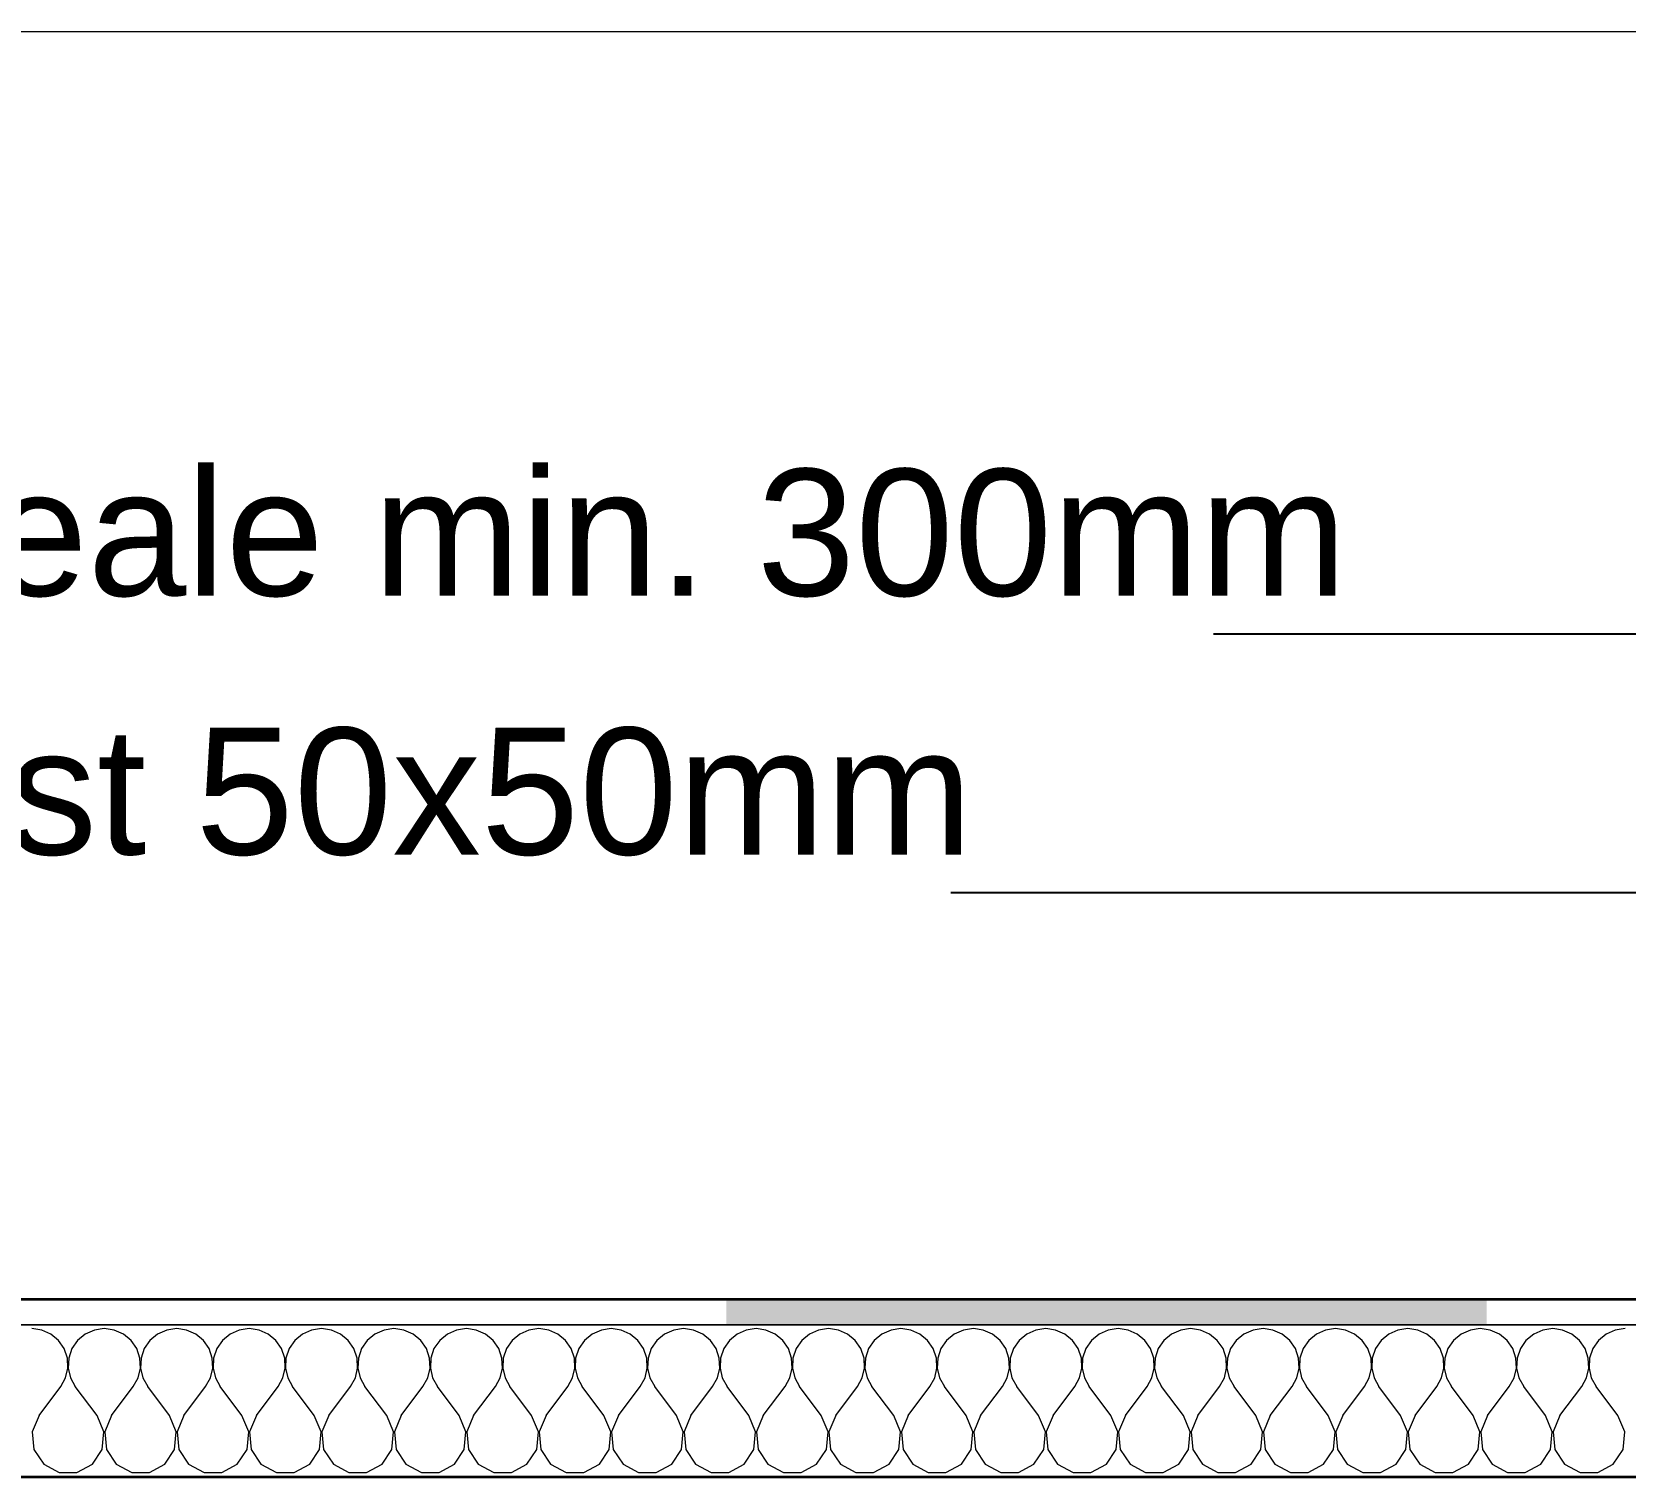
# Model space of a CAD drawing. Header units: millimetres. Extents: x 1788 to 4632, y 2793 to 4765.
# Drawn here: x 2263.2 to 2577.5, y 3605 to 3890 of the extents above; entities that cross this region are included whole.
import ezdxf

# ---------------------------------------------------------------- set-up
doc = ezdxf.new("R2010")
doc.units = ezdxf.units.MM
doc.header["$MEASUREMENT"] = 0
for name, color, linetype, lineweight in [('New_0_Pen_No__2', 8, 'Continuous', 15), ('New_Shell - Roof_Pen_No__1', 7, 'Continuous', 13), ('New_Shell - Roof_Pen_No__21', 7, 'Continuous', 35)]:
    doc.layers.add(name, color=color, linetype=linetype, lineweight=lineweight)
doc.layers.add('New_Shell - Roof', color=7, linetype='Continuous')
doc.layers.add('New_Shell - Roof_Pen_No__102', color=7, linetype='Continuous', lineweight=13, true_color=0xcccccc)
doc.styles.add('GENERATED_STYLE_1', font='')
doc.styles.get('GENERATED_STYLE_1').set_extended_font_data('Arial')
doc.dimstyles.new('GENERATED_STYLE__2', dxfattribs={"dimtxt": 0.18, "dimasz": 18.24, "dimexe": 0.18, "dimexo": 0.0625, "dimgap": 0, "dimtad": 0, "dimtih": 1, "dimtoh": 1, "dimdec": 4, "dimzin": 0, "dimdsep": 46, "dimcen": 0.09, "dimadec": 0, "dimazin": 0, "dimtfac": 1, "dimtdec": 4, "dimtmove": 0, "dimatfit": 3, "dimldrblk": 'ARROWHEAD_5', "dimfxl": 0, "dimtolj": 1, "dimtzin": 0, "dimarcsym": 0})

# ---------------------------------------------------------------- blocks, each defined once
blk = doc.blocks.new('*X5')
at = {"layer": 'New_Shell - Roof_Pen_No__1', "color": 7, "linetype": 'Continuous', "lineweight": 13}
for p, q in [((2265.13, 3634.01), (2263.18, 3634.29)), ((2266.93, 3633.22), (2265.13, 3634.01)), ((2268.45, 3631.96), (2266.93, 3633.22)), ((2273.71, 3633.22), (2272.19, 3631.96)), ((2275.51, 3634.01), (2273.71, 3633.22)), ((2277.46, 3634.29), (2275.51, 3634.01)), ((2279.41, 3634.01), (2277.46, 3634.29)), ((2281.22, 3633.22), (2279.41, 3634.01)), ((2282.74, 3631.96), (2281.22, 3633.22)), ((2287.99, 3633.22), (2286.48, 3631.96)), ((2289.8, 3634.01), (2287.99, 3633.22)), ((2291.75, 3634.29), (2289.8, 3634.01)), ((2293.7, 3634.01), (2291.75, 3634.29)), ((2295.5, 3633.22), (2293.7, 3634.01)), ((2297.02, 3631.96), (2295.5, 3633.22)), ((2302.28, 3633.22), (2300.76, 3631.96)), ((2304.08, 3634.01), (2302.28, 3633.22)), ((2306.03, 3634.29), (2304.08, 3634.01)), ((2307.99, 3634.01), (2306.03, 3634.29)), ((2309.79, 3633.22), (2307.99, 3634.01)), ((2311.31, 3631.96), (2309.79, 3633.22)), ((2316.56, 3633.22), (2315.05, 3631.96)), ((2318.37, 3634.01), (2316.56, 3633.22)), ((2320.32, 3634.29), (2318.37, 3634.01)), ((2322.27, 3634.01), (2320.32, 3634.29)), ((2324.08, 3633.22), (2322.27, 3634.01)), ((2325.59, 3631.96), (2324.08, 3633.22)), ((2330.85, 3633.22), (2329.33, 3631.96)), ((2332.65, 3634.01), (2330.85, 3633.22)), ((2334.61, 3634.29), (2332.65, 3634.01)), ((2336.56, 3634.01), (2334.61, 3634.29)), ((2338.36, 3633.22), (2336.56, 3634.01)), ((2339.88, 3631.96), (2338.36, 3633.22)), ((2345.14, 3633.22), (2343.62, 3631.96)), ((2346.94, 3634.01), (2345.14, 3633.22)), ((2348.89, 3634.29), (2346.94, 3634.01)), ((2350.84, 3634.01), (2348.89, 3634.29)), ((2352.65, 3633.22), (2350.84, 3634.01)), ((2354.16, 3631.96), (2352.65, 3633.22)), ((2359.42, 3633.22), (2357.9, 3631.96)), ((2361.23, 3634.01), (2359.42, 3633.22)), ((2363.18, 3634.29), (2361.23, 3634.01)), ((2365.13, 3634.01), (2363.18, 3634.29)), ((2366.93, 3633.22), (2365.13, 3634.01)), ((2368.45, 3631.96), (2366.93, 3633.22)), ((2373.71, 3633.22), (2372.19, 3631.96)), ((2375.51, 3634.01), (2373.71, 3633.22)), ((2377.46, 3634.29), (2375.51, 3634.01)), ((2379.41, 3634.01), (2377.46, 3634.29)), ((2381.22, 3633.22), (2379.41, 3634.01)), ((2382.74, 3631.96), (2381.22, 3633.22)), ((2387.99, 3633.22), (2386.48, 3631.96)), ((2389.8, 3634.01), (2387.99, 3633.22)), ((2391.75, 3634.29), (2389.8, 3634.01)), ((2393.7, 3634.01), (2391.75, 3634.29)), ((2395.5, 3633.22), (2393.7, 3634.01)), ((2397.02, 3631.96), (2395.5, 3633.22)), ((2402.28, 3633.22), (2400.76, 3631.96)), ((2404.08, 3634.01), (2402.28, 3633.22)), ((2406.03, 3634.29), (2404.08, 3634.01)), ((2407.99, 3634.01), (2406.03, 3634.29)), ((2409.79, 3633.22), (2407.99, 3634.01)), ((2411.31, 3631.96), (2409.79, 3633.22)), ((2416.56, 3633.22), (2415.05, 3631.96)), ((2418.37, 3634.01), (2416.56, 3633.22)), ((2420.32, 3634.29), (2418.37, 3634.01)), ((2422.27, 3634.01), (2420.32, 3634.29)), ((2424.08, 3633.22), (2422.27, 3634.01)), ((2425.59, 3631.96), (2424.08, 3633.22)), ((2430.85, 3633.22), (2429.33, 3631.96)), ((2432.65, 3634.01), (2430.85, 3633.22)), ((2434.61, 3634.29), (2432.65, 3634.01)), ((2436.56, 3634.01), (2434.61, 3634.29)), ((2438.36, 3633.22), (2436.56, 3634.01)), ((2439.88, 3631.96), (2438.36, 3633.22)), ((2445.14, 3633.22), (2443.62, 3631.96)), ((2446.94, 3634.01), (2445.14, 3633.22)), ((2448.89, 3634.29), (2446.94, 3634.01)), ((2450.84, 3634.01), (2448.89, 3634.29)), ((2452.65, 3633.22), (2450.84, 3634.01)), ((2454.16, 3631.96), (2452.65, 3633.22)), ((2459.42, 3633.22), (2457.9, 3631.96)), ((2461.23, 3634.01), (2459.42, 3633.22)), ((2463.18, 3634.29), (2461.23, 3634.01)), ((2465.13, 3634.01), (2463.18, 3634.29)), ((2466.93, 3633.22), (2465.13, 3634.01)), ((2468.45, 3631.96), (2466.93, 3633.22)), ((2473.71, 3633.22), (2472.19, 3631.96)), ((2475.51, 3634.01), (2473.71, 3633.22)), ((2477.46, 3634.29), (2475.51, 3634.01)), ((2479.41, 3634.01), (2477.46, 3634.29)), ((2481.22, 3633.22), (2479.41, 3634.01)), ((2482.74, 3631.96), (2481.22, 3633.22)), ((2487.99, 3633.22), (2486.48, 3631.96)), ((2489.8, 3634.01), (2487.99, 3633.22)), ((2491.75, 3634.29), (2489.8, 3634.01)), ((2493.7, 3634.01), (2491.75, 3634.29)), ((2495.5, 3633.22), (2493.7, 3634.01)), ((2497.02, 3631.96), (2495.5, 3633.22)), ((2502.28, 3633.22), (2500.76, 3631.96)), ((2504.08, 3634.01), (2502.28, 3633.22)), ((2506.03, 3634.29), (2504.08, 3634.01)), ((2507.99, 3634.01), (2506.03, 3634.29)), ((2509.79, 3633.22), (2507.99, 3634.01)), ((2511.31, 3631.96), (2509.79, 3633.22)), ((2516.56, 3633.22), (2515.05, 3631.96)), ((2518.37, 3634.01), (2516.56, 3633.22)), ((2520.32, 3634.29), (2518.37, 3634.01)), ((2522.27, 3634.01), (2520.32, 3634.29)), ((2524.08, 3633.22), (2522.27, 3634.01)), ((2525.59, 3631.96), (2524.08, 3633.22)), ((2530.85, 3633.22), (2529.33, 3631.96)), ((2532.65, 3634.01), (2530.85, 3633.22)), ((2534.61, 3634.29), (2532.65, 3634.01)), ((2536.56, 3634.01), (2534.61, 3634.29)), ((2538.36, 3633.22), (2536.56, 3634.01)), ((2539.88, 3631.96), (2538.36, 3633.22)), ((2545.14, 3633.22), (2543.62, 3631.96)), ((2546.94, 3634.01), (2545.14, 3633.22)), ((2548.89, 3634.29), (2546.94, 3634.01)), ((2550.84, 3634.01), (2548.89, 3634.29)), ((2552.65, 3633.22), (2550.84, 3634.01)), ((2554.16, 3631.96), (2552.65, 3633.22)), ((2559.42, 3633.22), (2557.9, 3631.96)), ((2561.23, 3634.01), (2559.42, 3633.22)), ((2563.18, 3634.29), (2561.23, 3634.01)), ((2565.13, 3634.01), (2563.18, 3634.29)), ((2566.93, 3633.22), (2565.13, 3634.01)), ((2568.45, 3631.96), (2566.93, 3633.22)), ((2573.71, 3633.22), (2572.19, 3631.96)), ((2575.51, 3634.01), (2573.71, 3633.22)), ((2577.46, 3634.29), (2575.51, 3634.01)), ((2269.57, 3630.34), (2268.45, 3631.96)), ((2270.2, 3628.47), (2269.57, 3630.34)), ((2271.07, 3630.34), (2270.44, 3628.47)), ((2272.19, 3631.96), (2271.07, 3630.34)), ((2283.85, 3630.34), (2282.74, 3631.96)), ((2284.48, 3628.47), (2283.85, 3630.34)), ((2285.36, 3630.34), (2284.73, 3628.47)), ((2286.48, 3631.96), (2285.36, 3630.34)), ((2298.14, 3630.34), (2297.02, 3631.96)), ((2298.77, 3628.47), (2298.14, 3630.34)), ((2299.65, 3630.34), (2299.02, 3628.47)), ((2300.76, 3631.96), (2299.65, 3630.34)), ((2312.42, 3630.34), (2311.31, 3631.96)), ((2313.05, 3628.47), (2312.42, 3630.34)), ((2313.93, 3630.34), (2313.3, 3628.47)), ((2315.05, 3631.96), (2313.93, 3630.34)), ((2326.71, 3630.34), (2325.59, 3631.96)), ((2327.34, 3628.47), (2326.71, 3630.34)), ((2328.22, 3630.34), (2327.59, 3628.47)), ((2329.33, 3631.96), (2328.22, 3630.34)), ((2340.99, 3630.34), (2339.88, 3631.96)), ((2341.62, 3628.47), (2340.99, 3630.34)), ((2342.5, 3630.34), (2341.87, 3628.47)), ((2343.62, 3631.96), (2342.5, 3630.34)), ((2355.28, 3630.34), (2354.16, 3631.96)), ((2355.91, 3628.47), (2355.28, 3630.34)), ((2356.79, 3630.34), (2356.16, 3628.47)), ((2357.9, 3631.96), (2356.79, 3630.34)), ((2369.57, 3630.34), (2368.45, 3631.96)), ((2370.2, 3628.47), (2369.57, 3630.34)), ((2371.07, 3630.34), (2370.44, 3628.47)), ((2372.19, 3631.96), (2371.07, 3630.34)), ((2383.85, 3630.34), (2382.74, 3631.96)), ((2384.48, 3628.47), (2383.85, 3630.34)), ((2385.36, 3630.34), (2384.73, 3628.47)), ((2386.48, 3631.96), (2385.36, 3630.34)), ((2398.14, 3630.34), (2397.02, 3631.96)), ((2398.77, 3628.47), (2398.14, 3630.34)), ((2399.65, 3630.34), (2399.02, 3628.47)), ((2400.76, 3631.96), (2399.65, 3630.34)), ((2412.42, 3630.34), (2411.31, 3631.96)), ((2413.05, 3628.47), (2412.42, 3630.34)), ((2413.93, 3630.34), (2413.3, 3628.47)), ((2415.05, 3631.96), (2413.93, 3630.34)), ((2426.71, 3630.34), (2425.59, 3631.96)), ((2427.34, 3628.47), (2426.71, 3630.34)), ((2428.22, 3630.34), (2427.59, 3628.47)), ((2429.33, 3631.96), (2428.22, 3630.34)), ((2440.99, 3630.34), (2439.88, 3631.96)), ((2441.62, 3628.47), (2440.99, 3630.34)), ((2442.5, 3630.34), (2441.87, 3628.47)), ((2443.62, 3631.96), (2442.5, 3630.34)), ((2455.28, 3630.34), (2454.16, 3631.96)), ((2455.91, 3628.47), (2455.28, 3630.34)), ((2456.79, 3630.34), (2456.16, 3628.47)), ((2457.9, 3631.96), (2456.79, 3630.34)), ((2469.57, 3630.34), (2468.45, 3631.96)), ((2470.2, 3628.47), (2469.57, 3630.34)), ((2471.07, 3630.34), (2470.44, 3628.47)), ((2472.19, 3631.96), (2471.07, 3630.34)), ((2483.85, 3630.34), (2482.74, 3631.96)), ((2484.48, 3628.47), (2483.85, 3630.34)), ((2485.36, 3630.34), (2484.73, 3628.47)), ((2486.48, 3631.96), (2485.36, 3630.34)), ((2498.14, 3630.34), (2497.02, 3631.96)), ((2498.77, 3628.47), (2498.14, 3630.34)), ((2499.65, 3630.34), (2499.02, 3628.47)), ((2500.76, 3631.96), (2499.65, 3630.34)), ((2512.42, 3630.34), (2511.31, 3631.96)), ((2513.05, 3628.47), (2512.42, 3630.34)), ((2513.93, 3630.34), (2513.3, 3628.47)), ((2515.05, 3631.96), (2513.93, 3630.34)), ((2526.71, 3630.34), (2525.59, 3631.96)), ((2527.34, 3628.47), (2526.71, 3630.34)), ((2528.22, 3630.34), (2527.59, 3628.47)), ((2529.33, 3631.96), (2528.22, 3630.34)), ((2540.99, 3630.34), (2539.88, 3631.96)), ((2541.62, 3628.47), (2540.99, 3630.34)), ((2542.5, 3630.34), (2541.87, 3628.47)), ((2543.62, 3631.96), (2542.5, 3630.34)), ((2555.28, 3630.34), (2554.16, 3631.96)), ((2555.91, 3628.47), (2555.28, 3630.34)), ((2556.79, 3630.34), (2556.16, 3628.47)), ((2557.9, 3631.96), (2556.79, 3630.34)), ((2569.57, 3630.34), (2568.45, 3631.96)), ((2570.2, 3628.47), (2569.57, 3630.34)), ((2571.07, 3630.34), (2570.44, 3628.47)), ((2572.19, 3631.96), (2571.07, 3630.34)), ((2270.29, 3626.5), (2270.2, 3628.47)), ((2270.44, 3628.47), (2270.35, 3626.5)), ((2284.58, 3626.5), (2284.48, 3628.47)), ((2284.73, 3628.47), (2284.63, 3626.5)), ((2298.86, 3626.5), (2298.77, 3628.47)), ((2299.02, 3628.47), (2298.92, 3626.5)), ((2313.15, 3626.5), (2313.05, 3628.47)), ((2313.3, 3628.47), (2313.21, 3626.5)), ((2327.43, 3626.5), (2327.34, 3628.47)), ((2327.59, 3628.47), (2327.49, 3626.5)), ((2341.72, 3626.5), (2341.62, 3628.47)), ((2341.87, 3628.47), (2341.78, 3626.5)), ((2356.01, 3626.5), (2355.91, 3628.47)), ((2356.16, 3628.47), (2356.06, 3626.5)), ((2370.29, 3626.5), (2370.2, 3628.47)), ((2370.44, 3628.47), (2370.35, 3626.5)), ((2384.58, 3626.5), (2384.48, 3628.47)), ((2384.73, 3628.47), (2384.63, 3626.5)), ((2398.86, 3626.5), (2398.77, 3628.47)), ((2399.02, 3628.47), (2398.92, 3626.5)), ((2413.15, 3626.5), (2413.05, 3628.47)), ((2413.3, 3628.47), (2413.21, 3626.5)), ((2427.43, 3626.5), (2427.34, 3628.47)), ((2427.59, 3628.47), (2427.49, 3626.5)), ((2441.72, 3626.5), (2441.62, 3628.47)), ((2441.87, 3628.47), (2441.78, 3626.5)), ((2456.01, 3626.5), (2455.91, 3628.47)), ((2456.16, 3628.47), (2456.06, 3626.5)), ((2470.29, 3626.5), (2470.2, 3628.47)), ((2470.44, 3628.47), (2470.35, 3626.5)), ((2484.58, 3626.5), (2484.48, 3628.47)), ((2484.73, 3628.47), (2484.63, 3626.5)), ((2498.86, 3626.5), (2498.77, 3628.47)), ((2499.02, 3628.47), (2498.92, 3626.5)), ((2513.15, 3626.5), (2513.05, 3628.47)), ((2513.3, 3628.47), (2513.21, 3626.5)), ((2527.43, 3626.5), (2527.34, 3628.47)), ((2527.59, 3628.47), (2527.49, 3626.5)), ((2541.72, 3626.5), (2541.62, 3628.47)), ((2541.87, 3628.47), (2541.78, 3626.5)), ((2556.01, 3626.5), (2555.91, 3628.47)), ((2556.16, 3628.47), (2556.06, 3626.5)), ((2570.29, 3626.5), (2570.2, 3628.47)), ((2570.44, 3628.47), (2570.35, 3626.5)), ((2268.89, 3622.86), (2269.84, 3624.58)), ((2269.84, 3624.58), (2270.29, 3626.5)), ((2270.35, 3626.5), (2270.79, 3624.58)), ((2270.79, 3624.58), (2271.75, 3622.86)), ((2283.18, 3622.86), (2284.13, 3624.58)), ((2284.13, 3624.58), (2284.58, 3626.5)), ((2284.63, 3626.5), (2285.08, 3624.58)), ((2285.08, 3624.58), (2286.03, 3622.86)), ((2297.46, 3622.86), (2298.42, 3624.58)), ((2298.42, 3624.58), (2298.86, 3626.5)), ((2298.92, 3626.5), (2299.37, 3624.58)), ((2299.37, 3624.58), (2300.32, 3622.86)), ((2311.75, 3622.86), (2312.7, 3624.58)), ((2312.7, 3624.58), (2313.15, 3626.5)), ((2313.21, 3626.5), (2313.65, 3624.58)), ((2313.65, 3624.58), (2314.61, 3622.86)), ((2326.03, 3622.86), (2326.99, 3624.58)), ((2326.99, 3624.58), (2327.43, 3626.5)), ((2327.49, 3626.5), (2327.94, 3624.58)), ((2327.94, 3624.58), (2328.89, 3622.86)), ((2340.32, 3622.86), (2341.27, 3624.58)), ((2341.27, 3624.58), (2341.72, 3626.5)), ((2341.78, 3626.5), (2342.22, 3624.58)), ((2342.22, 3624.58), (2343.18, 3622.86)), ((2354.61, 3622.86), (2355.56, 3624.58)), ((2355.56, 3624.58), (2356.01, 3626.5)), ((2356.06, 3626.5), (2356.51, 3624.58)), ((2356.51, 3624.58), (2357.46, 3622.86)), ((2368.89, 3622.86), (2369.84, 3624.58)), ((2369.84, 3624.58), (2370.29, 3626.5)), ((2370.35, 3626.5), (2370.79, 3624.58)), ((2370.79, 3624.58), (2371.75, 3622.86)), ((2383.18, 3622.86), (2384.13, 3624.58)), ((2384.13, 3624.58), (2384.58, 3626.5)), ((2384.63, 3626.5), (2385.08, 3624.58)), ((2385.08, 3624.58), (2386.03, 3622.86)), ((2397.46, 3622.86), (2398.42, 3624.58)), ((2398.42, 3624.58), (2398.86, 3626.5)), ((2398.92, 3626.5), (2399.37, 3624.58)), ((2399.37, 3624.58), (2400.32, 3622.86)), ((2411.75, 3622.86), (2412.7, 3624.58)), ((2412.7, 3624.58), (2413.15, 3626.5)), ((2413.21, 3626.5), (2413.65, 3624.58)), ((2413.65, 3624.58), (2414.61, 3622.86)), ((2426.03, 3622.86), (2426.99, 3624.58)), ((2426.99, 3624.58), (2427.43, 3626.5)), ((2427.49, 3626.5), (2427.94, 3624.58)), ((2427.94, 3624.58), (2428.89, 3622.86)), ((2440.32, 3622.86), (2441.27, 3624.58)), ((2441.27, 3624.58), (2441.72, 3626.5)), ((2441.78, 3626.5), (2442.22, 3624.58)), ((2442.22, 3624.58), (2443.18, 3622.86)), ((2454.61, 3622.86), (2455.56, 3624.58)), ((2455.56, 3624.58), (2456.01, 3626.5)), ((2456.06, 3626.5), (2456.51, 3624.58)), ((2456.51, 3624.58), (2457.46, 3622.86)), ((2468.89, 3622.86), (2469.84, 3624.58)), ((2469.84, 3624.58), (2470.29, 3626.5)), ((2470.35, 3626.5), (2470.79, 3624.58)), ((2470.79, 3624.58), (2471.75, 3622.86)), ((2483.18, 3622.86), (2484.13, 3624.58)), ((2484.13, 3624.58), (2484.58, 3626.5)), ((2484.63, 3626.5), (2485.08, 3624.58)), ((2485.08, 3624.58), (2486.03, 3622.86)), ((2497.46, 3622.86), (2498.42, 3624.58)), ((2498.42, 3624.58), (2498.86, 3626.5)), ((2498.92, 3626.5), (2499.37, 3624.58)), ((2499.37, 3624.58), (2500.32, 3622.86)), ((2511.75, 3622.86), (2512.7, 3624.58)), ((2512.7, 3624.58), (2513.15, 3626.5)), ((2513.21, 3626.5), (2513.65, 3624.58)), ((2513.65, 3624.58), (2514.61, 3622.86)), ((2526.03, 3622.86), (2526.99, 3624.58)), ((2526.99, 3624.58), (2527.43, 3626.5)), ((2527.49, 3626.5), (2527.94, 3624.58)), ((2527.94, 3624.58), (2528.89, 3622.86)), ((2540.32, 3622.86), (2541.27, 3624.58)), ((2541.27, 3624.58), (2541.72, 3626.5)), ((2541.78, 3626.5), (2542.22, 3624.58)), ((2542.22, 3624.58), (2543.18, 3622.86)), ((2554.61, 3622.86), (2555.56, 3624.58)), ((2555.56, 3624.58), (2556.01, 3626.5)), ((2556.06, 3626.5), (2556.51, 3624.58)), ((2556.51, 3624.58), (2557.46, 3622.86)), ((2568.89, 3622.86), (2569.84, 3624.58)), ((2569.84, 3624.58), (2570.29, 3626.5)), ((2570.35, 3626.5), (2570.79, 3624.58)), ((2570.79, 3624.58), (2571.75, 3622.86)), ((2264.61, 3617.14), (2268.89, 3622.86)), ((2276.03, 3617.14), (2271.75, 3622.86)), ((2278.89, 3617.14), (2283.18, 3622.86)), ((2290.32, 3617.14), (2286.03, 3622.86)), ((2293.18, 3617.14), (2297.46, 3622.86)), ((2304.61, 3617.14), (2300.32, 3622.86)), ((2307.46, 3617.14), (2311.75, 3622.86)), ((2318.89, 3617.14), (2314.61, 3622.86)), ((2321.75, 3617.14), (2326.03, 3622.86)), ((2333.18, 3617.14), (2328.89, 3622.86)), ((2336.03, 3617.14), (2340.32, 3622.86)), ((2347.46, 3617.14), (2343.18, 3622.86)), ((2350.32, 3617.14), (2354.61, 3622.86)), ((2361.75, 3617.14), (2357.46, 3622.86)), ((2364.61, 3617.14), (2368.89, 3622.86)), ((2376.03, 3617.14), (2371.75, 3622.86)), ((2378.89, 3617.14), (2383.18, 3622.86)), ((2390.32, 3617.14), (2386.03, 3622.86)), ((2393.18, 3617.14), (2397.46, 3622.86)), ((2404.61, 3617.14), (2400.32, 3622.86)), ((2407.46, 3617.14), (2411.75, 3622.86)), ((2418.89, 3617.14), (2414.61, 3622.86)), ((2421.75, 3617.14), (2426.03, 3622.86)), ((2433.18, 3617.14), (2428.89, 3622.86)), ((2436.03, 3617.14), (2440.32, 3622.86)), ((2447.46, 3617.14), (2443.18, 3622.86)), ((2450.32, 3617.14), (2454.61, 3622.86)), ((2461.75, 3617.14), (2457.46, 3622.86)), ((2464.61, 3617.14), (2468.89, 3622.86)), ((2476.03, 3617.14), (2471.75, 3622.86)), ((2478.89, 3617.14), (2483.18, 3622.86)), ((2490.32, 3617.14), (2486.03, 3622.86)), ((2493.18, 3617.14), (2497.46, 3622.86)), ((2504.61, 3617.14), (2500.32, 3622.86)), ((2507.46, 3617.14), (2511.75, 3622.86)), ((2518.89, 3617.14), (2514.61, 3622.86)), ((2521.75, 3617.14), (2526.03, 3622.86)), ((2533.18, 3617.14), (2528.89, 3622.86)), ((2536.03, 3617.14), (2540.32, 3622.86)), ((2547.46, 3617.14), (2543.18, 3622.86)), ((2550.32, 3617.14), (2554.61, 3622.86)), ((2561.75, 3617.14), (2557.46, 3622.86)), ((2564.61, 3617.14), (2568.89, 3622.86)), ((2576.03, 3617.14), (2571.75, 3622.86)), ((2264.61, 3617.14), (2263.26, 3613.93)), ((2277.38, 3613.93), (2276.03, 3617.14)), ((2278.89, 3617.14), (2277.54, 3613.93)), ((2291.67, 3613.93), (2290.32, 3617.14)), ((2293.18, 3617.14), (2291.83, 3613.93)), ((2305.95, 3613.93), (2304.61, 3617.14)), ((2307.46, 3617.14), (2306.12, 3613.93)), ((2320.24, 3613.93), (2318.89, 3617.14)), ((2321.75, 3617.14), (2320.4, 3613.93)), ((2334.52, 3613.93), (2333.18, 3617.14)), ((2336.03, 3617.14), (2334.69, 3613.93)), ((2348.81, 3613.93), (2347.46, 3617.14)), ((2350.32, 3617.14), (2348.97, 3613.93)), ((2363.1, 3613.93), (2361.75, 3617.14)), ((2364.61, 3617.14), (2363.26, 3613.93)), ((2377.38, 3613.93), (2376.03, 3617.14)), ((2378.89, 3617.14), (2377.54, 3613.93)), ((2391.67, 3613.93), (2390.32, 3617.14)), ((2393.18, 3617.14), (2391.83, 3613.93)), ((2405.95, 3613.93), (2404.61, 3617.14)), ((2407.46, 3617.14), (2406.12, 3613.93)), ((2420.24, 3613.93), (2418.89, 3617.14)), ((2421.75, 3617.14), (2420.4, 3613.93)), ((2434.52, 3613.93), (2433.18, 3617.14)), ((2436.03, 3617.14), (2434.69, 3613.93)), ((2448.81, 3613.93), (2447.46, 3617.14)), ((2450.32, 3617.14), (2448.97, 3613.93)), ((2463.1, 3613.93), (2461.75, 3617.14)), ((2464.61, 3617.14), (2463.26, 3613.93)), ((2477.38, 3613.93), (2476.03, 3617.14)), ((2478.89, 3617.14), (2477.54, 3613.93)), ((2491.67, 3613.93), (2490.32, 3617.14)), ((2493.18, 3617.14), (2491.83, 3613.93)), ((2505.95, 3613.93), (2504.61, 3617.14)), ((2507.46, 3617.14), (2506.12, 3613.93)), ((2520.24, 3613.93), (2518.89, 3617.14)), ((2521.75, 3617.14), (2520.4, 3613.93)), ((2534.52, 3613.93), (2533.18, 3617.14)), ((2536.03, 3617.14), (2534.69, 3613.93)), ((2548.81, 3613.93), (2547.46, 3617.14)), ((2550.32, 3617.14), (2548.97, 3613.93)), ((2563.1, 3613.93), (2561.75, 3617.14)), ((2564.61, 3617.14), (2563.26, 3613.93)), ((2577.38, 3613.93), (2576.03, 3617.14)), ((2263.26, 3613.93), (2263.59, 3610.47)), ((2277.05, 3610.47), (2277.38, 3613.93)), ((2277.54, 3613.93), (2277.87, 3610.47)), ((2291.34, 3610.47), (2291.67, 3613.93)), ((2291.83, 3613.93), (2292.16, 3610.47)), ((2305.62, 3610.47), (2305.95, 3613.93)), ((2306.12, 3613.93), (2306.44, 3610.47)), ((2319.91, 3610.47), (2320.24, 3613.93)), ((2320.4, 3613.93), (2320.73, 3610.47)), ((2334.2, 3610.47), (2334.52, 3613.93)), ((2334.69, 3613.93), (2335.02, 3610.47)), ((2348.48, 3610.47), (2348.81, 3613.93)), ((2348.97, 3613.93), (2349.3, 3610.47)), ((2362.77, 3610.47), (2363.1, 3613.93)), ((2363.26, 3613.93), (2363.59, 3610.47)), ((2377.05, 3610.47), (2377.38, 3613.93)), ((2377.54, 3613.93), (2377.87, 3610.47)), ((2391.34, 3610.47), (2391.67, 3613.93)), ((2391.83, 3613.93), (2392.16, 3610.47)), ((2405.62, 3610.47), (2405.95, 3613.93)), ((2406.12, 3613.93), (2406.44, 3610.47)), ((2419.91, 3610.47), (2420.24, 3613.93)), ((2420.4, 3613.93), (2420.73, 3610.47)), ((2434.2, 3610.47), (2434.52, 3613.93)), ((2434.69, 3613.93), (2435.02, 3610.47)), ((2448.48, 3610.47), (2448.81, 3613.93)), ((2448.97, 3613.93), (2449.3, 3610.47)), ((2462.77, 3610.47), (2463.1, 3613.93)), ((2463.26, 3613.93), (2463.59, 3610.47)), ((2477.05, 3610.47), (2477.38, 3613.93)), ((2477.54, 3613.93), (2477.87, 3610.47)), ((2491.34, 3610.47), (2491.67, 3613.93)), ((2491.83, 3613.93), (2492.16, 3610.47)), ((2505.62, 3610.47), (2505.95, 3613.93)), ((2506.12, 3613.93), (2506.44, 3610.47)), ((2519.91, 3610.47), (2520.24, 3613.93)), ((2520.4, 3613.93), (2520.73, 3610.47)), ((2534.2, 3610.47), (2534.52, 3613.93)), ((2534.69, 3613.93), (2535.02, 3610.47)), ((2548.48, 3610.47), (2548.81, 3613.93)), ((2548.97, 3613.93), (2549.3, 3610.47)), ((2562.77, 3610.47), (2563.1, 3613.93)), ((2563.26, 3613.93), (2563.59, 3610.47)), ((2577.05, 3610.47), (2577.38, 3613.93)), ((2263.59, 3610.47), (2265.51, 3607.57)), ((2275.13, 3607.57), (2277.05, 3610.47)), ((2277.87, 3610.47), (2279.8, 3607.57)), ((2289.41, 3607.57), (2291.34, 3610.47)), ((2292.16, 3610.47), (2294.09, 3607.57)), ((2303.7, 3607.57), (2305.62, 3610.47)), ((2306.44, 3610.47), (2308.37, 3607.57)), ((2317.98, 3607.57), (2319.91, 3610.47)), ((2320.73, 3610.47), (2322.66, 3607.57)), ((2332.27, 3607.57), (2334.2, 3610.47)), ((2335.02, 3610.47), (2336.94, 3607.57)), ((2346.55, 3607.57), (2348.48, 3610.47)), ((2349.3, 3610.47), (2351.23, 3607.57)), ((2360.84, 3607.57), (2362.77, 3610.47)), ((2363.59, 3610.47), (2365.51, 3607.57)), ((2375.13, 3607.57), (2377.05, 3610.47)), ((2377.87, 3610.47), (2379.8, 3607.57)), ((2389.41, 3607.57), (2391.34, 3610.47)), ((2392.16, 3610.47), (2394.09, 3607.57)), ((2403.7, 3607.57), (2405.62, 3610.47)), ((2406.44, 3610.47), (2408.37, 3607.57)), ((2417.98, 3607.57), (2419.91, 3610.47)), ((2420.73, 3610.47), (2422.66, 3607.57)), ((2432.27, 3607.57), (2434.2, 3610.47)), ((2435.02, 3610.47), (2436.94, 3607.57)), ((2446.55, 3607.57), (2448.48, 3610.47)), ((2449.3, 3610.47), (2451.23, 3607.57)), ((2460.84, 3607.57), (2462.77, 3610.47)), ((2463.59, 3610.47), (2465.51, 3607.57)), ((2475.13, 3607.57), (2477.05, 3610.47)), ((2477.87, 3610.47), (2479.8, 3607.57)), ((2489.41, 3607.57), (2491.34, 3610.47)), ((2492.16, 3610.47), (2494.09, 3607.57)), ((2503.7, 3607.57), (2505.62, 3610.47)), ((2506.44, 3610.47), (2508.37, 3607.57)), ((2517.98, 3607.57), (2519.91, 3610.47)), ((2520.73, 3610.47), (2522.66, 3607.57)), ((2532.27, 3607.57), (2534.2, 3610.47)), ((2535.02, 3610.47), (2536.94, 3607.57)), ((2546.55, 3607.57), (2548.48, 3610.47)), ((2549.3, 3610.47), (2551.23, 3607.57)), ((2560.84, 3607.57), (2562.77, 3610.47)), ((2563.59, 3610.47), (2565.51, 3607.57)), ((2575.13, 3607.57), (2577.05, 3610.47)), ((2265.51, 3607.57), (2268.58, 3605.93)), ((2268.58, 3605.93), (2272.06, 3605.93)), ((2272.06, 3605.93), (2275.13, 3607.57)), ((2279.8, 3607.57), (2282.87, 3605.93)), ((2282.87, 3605.93), (2286.35, 3605.93)), ((2286.35, 3605.93), (2289.41, 3607.57)), ((2294.09, 3607.57), (2297.15, 3605.93)), ((2297.15, 3605.93), (2300.63, 3605.93)), ((2300.63, 3605.93), (2303.7, 3607.57)), ((2308.37, 3607.57), (2311.44, 3605.93)), ((2311.44, 3605.93), (2314.92, 3605.93)), ((2314.92, 3605.93), (2317.98, 3607.57)), ((2322.66, 3607.57), (2325.72, 3605.93)), ((2325.72, 3605.93), (2329.2, 3605.93)), ((2329.2, 3605.93), (2332.27, 3607.57)), ((2336.94, 3607.57), (2340.01, 3605.93)), ((2340.01, 3605.93), (2343.49, 3605.93)), ((2343.49, 3605.93), (2346.55, 3607.57)), ((2351.23, 3607.57), (2354.29, 3605.93)), ((2354.29, 3605.93), (2357.77, 3605.93)), ((2357.77, 3605.93), (2360.84, 3607.57)), ((2365.51, 3607.57), (2368.58, 3605.93)), ((2368.58, 3605.93), (2372.06, 3605.93)), ((2372.06, 3605.93), (2375.13, 3607.57)), ((2379.8, 3607.57), (2382.87, 3605.93)), ((2382.87, 3605.93), (2386.35, 3605.93)), ((2386.35, 3605.93), (2389.41, 3607.57)), ((2394.09, 3607.57), (2397.15, 3605.93)), ((2397.15, 3605.93), (2400.63, 3605.93)), ((2400.63, 3605.93), (2403.7, 3607.57)), ((2408.37, 3607.57), (2411.44, 3605.93)), ((2411.44, 3605.93), (2414.92, 3605.93)), ((2414.92, 3605.93), (2417.98, 3607.57)), ((2422.66, 3607.57), (2425.72, 3605.93)), ((2425.72, 3605.93), (2429.2, 3605.93)), ((2429.2, 3605.93), (2432.27, 3607.57)), ((2436.94, 3607.57), (2440.01, 3605.93)), ((2440.01, 3605.93), (2443.49, 3605.93)), ((2443.49, 3605.93), (2446.55, 3607.57)), ((2451.23, 3607.57), (2454.29, 3605.93)), ((2454.29, 3605.93), (2457.77, 3605.93)), ((2457.77, 3605.93), (2460.84, 3607.57)), ((2465.51, 3607.57), (2468.58, 3605.93)), ((2468.58, 3605.93), (2472.06, 3605.93)), ((2472.06, 3605.93), (2475.13, 3607.57)), ((2479.8, 3607.57), (2482.87, 3605.93)), ((2482.87, 3605.93), (2486.35, 3605.93)), ((2486.35, 3605.93), (2489.41, 3607.57)), ((2494.09, 3607.57), (2497.15, 3605.93)), ((2497.15, 3605.93), (2500.63, 3605.93)), ((2500.63, 3605.93), (2503.7, 3607.57)), ((2508.37, 3607.57), (2511.44, 3605.93)), ((2511.44, 3605.93), (2514.92, 3605.93)), ((2514.92, 3605.93), (2517.98, 3607.57)), ((2522.66, 3607.57), (2525.72, 3605.93)), ((2525.72, 3605.93), (2529.2, 3605.93)), ((2529.2, 3605.93), (2532.27, 3607.57)), ((2536.94, 3607.57), (2540.01, 3605.93)), ((2540.01, 3605.93), (2543.49, 3605.93)), ((2543.49, 3605.93), (2546.55, 3607.57)), ((2551.23, 3607.57), (2554.29, 3605.93)), ((2554.29, 3605.93), (2557.77, 3605.93)), ((2557.77, 3605.93), (2560.84, 3607.57)), ((2565.51, 3607.57), (2568.58, 3605.93)), ((2568.58, 3605.93), (2572.06, 3605.93)), ((2572.06, 3605.93), (2575.13, 3607.57))]:
    blk.add_line(p, q, dxfattribs=at)
blk = doc.blocks.new('*X6')
at = {"layer": 'New_Shell - Roof', "linetype": 'Continuous', "lineweight": 0, "true_color": 0x000000}
blk.add_hatch(color=18, dxfattribs=at).paths.add_polyline_path([(2400.18, 3640), (2400.18, 3635), (2550.18, 3635), (2550.18, 3640)])
blk = doc.blocks.new('ARROWHEAD_5')
at = {"linetype": 'Continuous', "lineweight": 0}
blk.add_hatch(color=0, dxfattribs=at).paths.add_polyline_path([(-1, 0.2679), (0, 0), (-1, -0.2679)])
at = {"color": 0, "linetype": 'Continuous', "lineweight": 0}
blk.add_line((0, 0), (-1, 0), dxfattribs=at)

msp = doc.modelspace()

# ---------------------------------------------------------------- linework, layer by layer
at = {"layer": 'New_Shell - Roof_Pen_No__1', "color": 7, "linetype": 'Continuous', "lineweight": 13, "flags": 128}
for points in [[(2746.44, 3635), (2746.44, 3640), (1787.51, 3640), (1787.51, 3635)], [(2834.58, 3605), (2834.58, 3635), (1787.51, 3635), (1787.51, 3605)]]:
    msp.add_lwpolyline(points, close=True, dxfattribs=at)
at = {"layer": 'New_Shell - Roof_Pen_No__102', "color": 254, "linetype": 'Continuous', "lineweight": 13, "true_color": 0xcccccc}
msp.add_line((2799.58, 3890), (1787.51, 3890), dxfattribs=at)
at = {"layer": 'New_Shell - Roof_Pen_No__21', "color": 7, "linetype": 'Continuous', "lineweight": 35}
for p, q in [((2789.58, 3640), (1940.19, 3640)), ((3024.96, 3605), (1940.19, 3605))]:
    msp.add_line(p, q, dxfattribs=at)

# ---------------------------------------------------------------- block references
at = {"layer": 'New_Shell - Roof_Pen_No__1', "color": 7, "linetype": 'Continuous', "lineweight": 13}
for name in ['*X6', '*X5']:
    msp.add_blockref(name, (0, 0), dxfattribs=at)

# ---------------------------------------------------------------- texts
at = {"layer": 'New_0_Pen_No__2', "color": 8, "linetype": 'Continuous', "lineweight": 15, "insert": (1821.89, 3771.26), "char_height": 25, "width": 674.3469, "attachment_point": 7, "line_spacing_factor": 0.836643, "style": 'GENERATED_STYLE_1'}
msp.add_mtext('\\A1;{\\pql;\\fArial|b0|i0|c0|p34;SBS pööratud üles vineeri peale \\fArial|b0|i0|c0|p34;min. 300mm}', dxfattribs=at)
at = {"layer": 'New_0_Pen_No__2', "color": 8, "linetype": 'Continuous', "lineweight": 15, "insert": (1821.89, 3720.23), "char_height": 25, "attachment_point": 7, "style": 'GENERATED_STYLE_1'}
msp.add_mtext('\\A1;{\\pql;\\fArial|b0|i0|c0|p34;Sügavimmutatud kolmnurkliist 50x50mm}', dxfattribs=at)

# ---------------------------------------------------------------- leaders
at = {"layer": 'New_0_Pen_No__2', "color": 8, "linetype": 'Continuous', "lineweight": 15, "annotation_type": 0, "has_hookline": 1, "hookline_direction": 1}
for points, text_width in [([(2834.58, 3700.38), (2773.09, 3771.26), (2496.24, 3771.26)], 569.48), ([(2811.73, 3646.46), (2732.38, 3720.23), (2444.44, 3720.23)], 622.55)]:
    msp.add_leader(points, dimstyle='GENERATED_STYLE__2', dxfattribs=dict(at, text_width=text_width))

doc.saveas('drawing.dxf')
